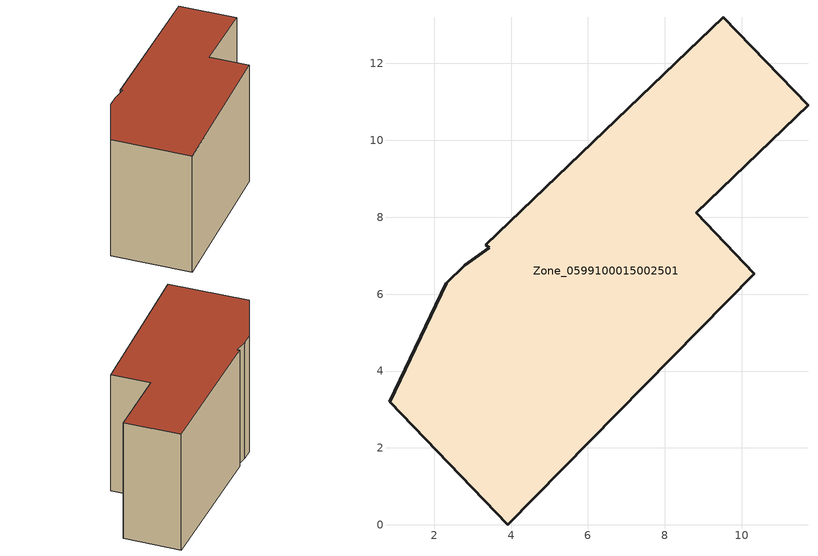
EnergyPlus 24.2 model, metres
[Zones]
Zone_0599100015002501
 floor ground (C_G): 3.35,7.28 9.52,13.2 11.72,10.91 8.81,8.11 10.33,6.53 3.91,0 0.84,3.2 2.31,6.29 2.79,6.75 3.43,7.2 z2.84
 wall outside (C_F): 8.81,8.11 11.72,10.91 9.52,13.2 3.35,7.28 3.43,7.2 2.79,6.75 2.31,6.29 0.84,3.2 3.91,0 10.33,6.53 8.81,8.11 z2.84:9.88
 roof outside (C_R): 2.79,6.75 2.31,6.29 0.84,3.2 3.91,0 10.33,6.53 8.81,8.11 11.72,10.91 9.52,13.2 3.35,7.28 3.43,7.2 z9.88
[BUILDING]
Pand.0599100015002501: North Axis=0; Terrain=City; Loads Convergence Tolerance Value=0.04; Temperature Convergence Tolerance Value=0.4; Solar Distribution=FullExterior; Maximum Number of Warmup Days=25; Minimum Number of Warmup Days=1
[Site:Location]
Rotterdam.The.Hague.AP_ZH_NLD Design_Conditions: Latitude=51.96; Longitude=4.45; Time Zone=1; Elevation=-4.5
[SITE:GROUNDTEMPERATURE:BUILDINGSURFACE]
18, 18, 18, 18, 18, 18, 18, 18, 18, 18, 18, 18
[MATERIAL] Thermal Absorptance=0.9; Solar Absorptance=0.7; Visible Absorptance=0.7
Name | Roughness | Thickness | Conductivity | Density | Specific Heat
G.TC.1975-1991 | MediumSmooth | 0.15 | 0.288461 | 540 | 1210
F.TC.1975-1991 | Rough | 0.3 | 0.230769 | 1920 | 840
R.TC.1975-1991 | MediumRough | 0.2 | 0.153846 | 1500 | 1000
[CONSTRUCTION]
C_G: G.TC.1975-1991
C_F: F.TC.1975-1991
C_R: R.TC.1975-1991
[ZONE]
Zone_0599100015002501: Type=1; Multiplier=1; Ceiling Height=Autocalculate; Volume=Autocalculate; Floor Area=autocalculate; Part of Total Floor Area=Yes
[ZONEINFILTRATION:DESIGNFLOWRATE]
Infil_Zone_0599100015002501: Zone or ZoneList or Space or SpaceList=Zone_0599100015002501; Schedule=AlwaysOn; Design Flow Rate Calculation Method=Flow/Area; Flow Rate per Floor Area=0.003; Constant Term Coefficient=1; Temperature Term Coefficient=0; Velocity Term Coefficient=0; Velocity Squared Term Coefficient=0
[HVACTEMPLATE:ZONE:IDEALLOADSAIRSYSTEM]
Zone_0599100015002501: Maximum Heating Supply Air Temperature=50; Minimum Cooling Supply Air Temperature=13; Maximum Heating Supply Air Humidity Ratio=0.0156; Minimum Cooling Supply Air Humidity Ratio=0.0077; Heating Limit=NoLimit; Cooling Limit=NoLimit; Dehumidification Control Type=ConstantSensibleHeatRatio; Cooling Sensible Heat Ratio=0.7; Dehumidification Setpoint=60; Humidification Control Type=None; Humidification Setpoint=30; Outdoor Air Method=None; Outdoor Air Flow Rate per Person=0.00944; Outdoor Air Flow Rate per Zone Floor Area=0; Outdoor Air Flow Rate per Zone=0; Demand Controlled Ventilation Type=None; Outdoor Air Economizer Type=NoEconomizer; Heat Recovery Type=None; Sensible Heat Recovery Effectiveness=0.7; Latent Heat Recovery Effectiveness=0.65
[ZONECONTROL:THERMOSTAT]
ThermostatControl_Zone_0599100015002501: Zone or ZoneList=Zone_0599100015002501; Control Type Schedule=DualSetpointControlType; Control 1=Thermostat_Zone_0599100015002501; Temperature Difference Between Cutout And Setpoint=0
[THERMOSTATSETPOINT:DUALSETPOINT]
Thermostat_Zone_0599100015002501: Heating Setpoint Temperature Schedule=HeatingSetpoint_Zone_0599100015002501; Cooling Setpoint Temperature Schedule=CoolingSetpoint_Zone_0599100015002501
[SCHEDULE:COMPACT]
HeatingSetpoint_Zone_0599100015002501: Through: 12/31, For: AllDays, Until: 24:00, 21
CoolingSetpoint_Zone_0599100015002501: Through: 12/31, For: AllDays, Until: 24:00, 24
DualSetpointControlType: Through: 12/31, For: AllDays, Until: 24:00, 4
AlwaysOn: Through: 12/31, For: AllDays, Until: 24:00, 1
